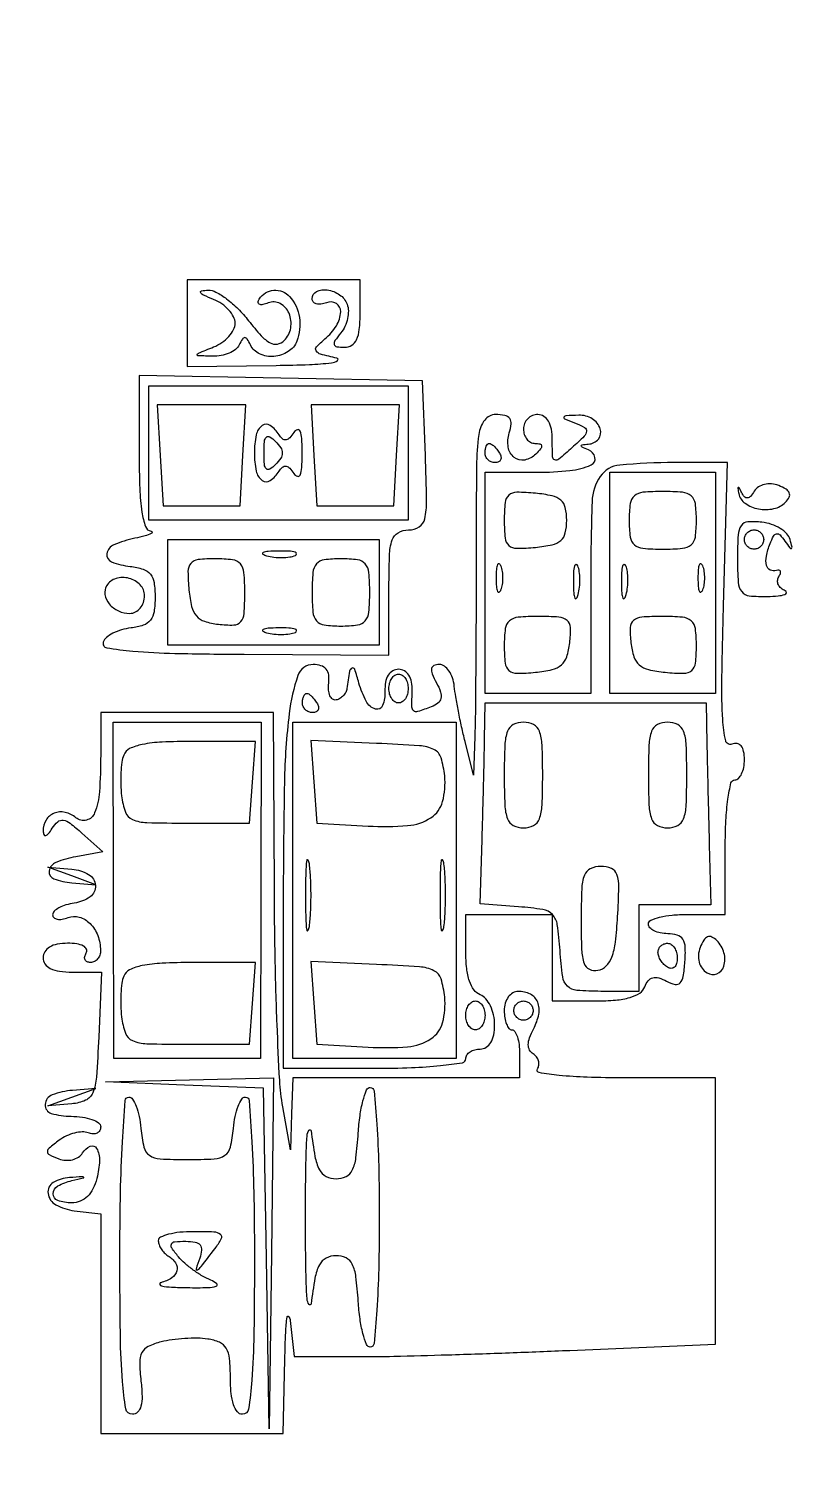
# Model space of a CAD drawing. Extents: x 4 to 1603, y 7 to 792.
# Drawn here: x 951.5 to 1031.1, y 159.5 to 308.2 of the extents above; entities that cross this region are included whole.
import ezdxf

# ---------------------------------------------------------------- set-up
doc = ezdxf.new("R2010")
doc.units = 0

msp = doc.modelspace()

# ---------------------------------------------------------------- linework, layer by layer
for points in [[(4.463028, 790.750623, 0.090794), (4.267848, 789.688086, 0.000004), (4.202933, 675.011121, 0.000189), (4.180203, 548.51456, 0.000114), (4.244173, 398.5), (4.5, 7.5), (803.751263, 7.249377), (1603.002525, 6.998755), (1602.751263, 399.249377), (1602.5, 791.5), (803.718854, 791.750623, 0.000059), (387.797189, 791.831666, 0.000332), (164.795027, 791.700628, 0.000012), (5.544081, 791.497643, 0.311183)], [(968, 277.5), (968, 273), (977.25, 273.118315, 0.006162), (980.72189, 273.205528, 0.020063), (983.01553, 273.383781, 0.12191), (983.642565, 273.620017, 0.65683), (983.593665, 273.868315, -0.011313), (981.88336, 274.280777, -0.190727), (981.424536, 274.619687, -0.34215), (981.469068, 275.056242, -0.029476), (982.343665, 275.872445, 0.081354), (983.528921, 277.233395, 0.128872), (983.980098, 278.703266, 0.274029), (983.52587, 279.547851, 0.231202), (982.5, 279.638374, -0.055937), (981.925634, 279.488865, -0.100118), (981.440625, 279.516384, -0.147206), (981.122486, 279.710807, -0.184534), (981, 280.031385, -0.283823), (981.466626, 280.787201, -0.154422), (982.58341, 280.965331, -0.112817), (983.872011, 280.46117, -0.152866), (984.64326, 279.487265, -0.08931), (984.77444, 278.798715, -0.056234), (984.690651, 277.982012, -0.054222), (984.418406, 277.168467, -0.065458), (983.989431, 276.487265, 0.021283), (983.381087, 275.6873, 0.219129), (983.310181, 275.288976, 0.301897), (983.568944, 275.057808, 0.0357), (984.377555, 275, 0.140268), (985.125852, 275.214137, 0.145844), (985.634111, 275.78931, 0.084213), (985.918181, 276.831769, 0.024508), (986, 278.5), (986, 282), (977, 282), (968, 282)], [(974.389319, 277.761797, 0.018161), (975.702153, 276.204316, 0.081482), (976.632538, 275.464935, 0.169722), (977.390217, 275.3328, 0.156719), (978.094579, 275.694579, 0.155302), (978.777655, 277.015485, 0.143098), (978.601683, 278.536848, 0.172598), (977.683726, 279.539656, 0.216837), (976.439633, 279.615209, -0.036809), (975.864305, 279.441753, -0.156516), (975.511019, 279.47409, -0.328537), (975.392643, 279.674215, -0.113704), (975.507079, 280.011454, -0.238909), (977.011519, 280.930104, -0.234225), (978.661106, 280.269354, -0.145325), (979.680812, 278.109131, -0.130434), (979.415686, 275.640877, -0.160744), (978.519048, 274.543731, -0.122141), (977.03713, 274.046399, -0.126968), (975.538312, 274.306572, -0.179313), (974.583333, 275.25, 0.029131), (974.255505, 275.85747, 0.260055), (974, 276, 0.260055), (973.744495, 275.85747, 0.029131), (973.416667, 275.25, -0.121247), (973.034922, 274.77594, -0.06112), (972.368229, 274.385807, -0.055301), (971.538675, 274.132038, -0.053959), (970.666667, 274.063386, -0.002757), (969.154254, 274.11598, -0.42764), (969.052107, 274.231902, -0.280765), (969.166237, 274.387345, -0.00196), (970.75, 275.031162, 0.055429), (971.610482, 275.493378, 0.057078), (972.339062, 276.129444, 0.063226), (972.834903, 276.83471, 0.122226), (973, 277.5, 0.122226), (972.834903, 278.16529, 0.063226), (972.339062, 278.870556, 0.057078), (971.610482, 279.506622, 0.055429), (970.75, 279.968838, -0.010529), (969.705584, 280.414409, -0.154287), (969.411187, 280.678114, -0.522631), (969.495545, 280.862538, -0.035228), (970.177522, 280.936614, -0.134398), (970.992626, 280.746256, -0.037343), (972.106715, 280.030158, -0.034838), (973.295844, 278.996494, -0.030391)], [(963, 264.026733, 0.008657), (963.064848, 260.281476, 0.029422), (963.292617, 257.851313, 0.044929), (963.665378, 256.341671, 0.294211), (964.25, 255.881685, -0.372895), (964.361923, 255.764533, -0.310042), (964.268217, 255.612568, -0.040181), (963.613401, 255.383414, -0.011226), (962.556697, 255.131685, 0.046351), (960.379592, 254.448561, 0.259086), (959.650285, 253.522488, 0.356223), (960.141895, 252.67247, 0.06165), (962.083333, 252.19966, -0.048116), (963.413786, 251.913442, -0.146923), (964.168016, 251.397649, -0.133604), (964.55418, 250.517811, -0.037005), (964.666667, 249, -0.036995), (964.555208, 247.49566, -0.129859), (964.174666, 246.610892, -0.146264), (963.437168, 246.088971, -0.051579), (962.160452, 245.80034, 0.041166), (961.173025, 245.59858, 0.047025), (960.277202, 245.243039, 0.052986), (959.593419, 244.797315, 0.14354), (959.268751, 244.324898, 0.459695), (959.625192, 243.736675, 0.019525), (962.354309, 243.39323, 0.016125), (966.711791, 243.158157, 0.003885), (973.941633, 243.057816), (989, 242.965836), (989, 249.482918, -0.007268), (989.055917, 253.329761, -0.068753), (989.328335, 254.952145, -0.191204), (989.945805, 255.713383, -0.128565), (991.042064, 256, 0.143704), (992.146217, 256.324033, 0.196941), (992.733847, 257.163039, 0.059913), (992.922606, 258.999955, 0.005096), (992.792064, 263.75), (992.5, 271.5), (977.75, 271.776733), (963, 272.053466)], [(998.073938, 253.25, -0.000877), (998.064996, 247.309499, -0.001018), (998.035063, 241.657812, -0.000905), (997.991326, 236.873969, -0.006081), (997.936443, 234.5), (997.795277, 230.5), (996.918363, 234, -0.007459), (996.565098, 235.504848, -0.006), (996.228885, 237.132812, -0.006069), (995.954515, 238.644679, -0.01541), (995.802617, 239.75, 0.055369), (995.613447, 240.610569, 0.069613), (995.24705, 241.339063, 0.08421), (994.767853, 241.83026, 0.158749), (994.246708, 242, 0.097362), (993.686014, 241.889775, 0.262242), (993.442646, 241.582362, 0.137469), (993.507066, 241.032, 0.025418), (993.946502, 240.099961, -0.037698), (994.373213, 239.134175, -0.139885), (994.414514, 238.476459, -0.178812), (994.104029, 237.991138, -0.070458), (993.399899, 237.599961, -0.011383), (991.985276, 237.093752, -0.259554), (991.576344, 237.171137, -0.222863), (991.389916, 237.56991, -0.008507), (991.420599, 239.25, 0.055127), (991.351369, 240.172956, 0.094823), (991.070567, 240.888233, 0.120911), (990.604913, 241.337033, 0.132343), (990, 241.5, 0.132801), (989.392669, 241.335796, 0.122077), (988.927887, 240.88415, 0.094798), (988.649383, 240.161279, 0.053767), (988.58235, 239.22255, -0.096879), (988.345946, 237.729287, -0.401043), (987.601714, 237.362576, -0.197949), (986.633622, 238.171118, -0.052955), (985.877263, 240.074139, 0.012093), (985.438106, 241.510683, 0.447398), (985.157743, 241.632056, 0.248615), (984.903815, 241.298462, 0.007358), (984.63465, 239.5, -0.087736), (984.508224, 239.103779, -0.069843), (984.245804, 238.73879, -0.069675), (983.892289, 238.459374, -0.086407), (983.5, 238.312903, -0.212011), (983.139433, 238.398421, -0.128072), (982.863724, 238.749787, -0.084861), (982.719845, 239.334555, -0.048612), (982.73821, 240.062903, 0.066858), (982.728683, 240.916671, 0.138376), (982.459169, 241.520704, 0.144565), (981.923742, 241.878404, 0.075601), (981.124134, 242, 0.320967), (979.525221, 240.855718, 0.051853), (978.621078, 236.902851, 0.025752), (978.122421, 229.765975, 0.004566), (978, 216.360429), (978, 200), (987.5, 200, 0.008575), (991.360608, 200.066212, 0.017647), (994.375, 200.276316, 0.013417), (996.638562, 200.576184, 0.368504), (997, 201, -0.148195), (997.115568, 201.381354, -0.098894), (997.440625, 201.70625, -0.082425), (997.926543, 201.925306, -0.064853), (998.5, 202, 0.141262), (999.12215, 202.179352, 0.119192), (999.60186, 202.671897, 0.08793), (999.902073, 203.470635, 0.046062), (1000, 204.531385, 0.055002), (999.888458, 205.542288, 0.057561), (999.559375, 206.488259, 0.06413), (999.074238, 207.232199, 0.125259), (998.5, 207.638374, -0.147116), (997.855112, 208.137371, -0.074201), (997.38329, 209.061664, -0.054096), (997.092661, 210.38764, -0.026927), (997, 212.106989), (997, 216), (1001.5, 216), (1006, 216), (1006, 211.5), (1006, 207), (1010.531385, 207, 0.020775), (1012.591637, 207.085642, 0.049955), (1014.09161, 207.363115, 0.073541), (1015.099843, 207.824977, 0.158305), (1015.631346, 208.481686, -0.079853), (1015.991437, 209.102261, -0.16047), (1016.463704, 209.403257, -0.135458), (1017.082367, 209.390834, -0.050553), (1017.893012, 209.057258, 0.065395), (1018.776306, 208.723984, 0.266452), (1019.305485, 208.882251, 0.151564), (1019.628163, 209.535932, 0.020416), (1019.808935, 211.075572, 0.028657), (1019.837139, 212.579444, 0.128569), (1019.583908, 213.414962, 0.184599), (1019.013047, 213.854082, 0.072779), (1018.015884, 214, -0.047635), (1017.244368, 214.07367, -0.067626), (1016.592166, 214.29375, -0.087794), (1016.152545, 214.618091, -0.192327), (1016, 215, -0.295869), (1016.251055, 215.387127, -0.04382), (1017.175, 215.70625, -0.037669), (1018.467056, 215.92761, -0.023598), (1020, 216), (1024, 216), (1024, 223, -0.01259), (1024.069433, 225.756986, -0.022889), (1024.285714, 228, -0.020168), (1024.594567, 229.676067, -0.350432), (1025, 230, 0.199288), (1025.382074, 230.158584, 0.085412), (1025.70625, 230.618928, 0.065407), (1025.926457, 231.300497, 0.0455), (1026, 232.106989, 0.048444), (1025.917131, 232.960286, 0.122066), (1025.654994, 233.52211, 0.18178), (1025.237418, 233.767715, 0.135432), (1024.700707, 233.715392, -0.461219), (1024.045164, 234.071715, -0.036972), (1023.744962, 236.286631, -0.019106), (1023.653417, 240.337061, -0.003198), (1023.824457, 248.108403), (1024.247501, 263), (1018.705538, 263, 0.022637), (1013.012714, 262.742132, 0.222549), (1010.99258, 261.562588, 0.14401), (1010.138261, 258.969764, 0.00806), (1010, 250.393011), (1010, 239), (1004.5, 239), (999, 239), (999, 250.5), (999, 262), (1004.440983, 262, 0.025566), (1007.831275, 262.173466, 0.078104), (1010.051772, 262.759729, 0.361935), (1010.440343, 263.539618, 0.243464), (1009.756231, 264.335642, -0.009297), (1009.098454, 264.615159, -0.292905), (1009.006241, 264.75575, -0.38521), (1009.102694, 264.864677, -0.0119), (1009.75, 264.921053, 0.206366), (1010.79853, 265.453791, 0.259226), (1010.997287, 266.507706, 0.178298), (1010.156382, 267.560923, 0.144841), (1008.75, 267.929715, 0.004818), (1007.421007, 267.875378, 0.259351), (1007.213883, 267.746093, 0.443715), (1007.273249, 267.572759, 0.007511), (1008.31524, 267.143744, -0.030003), (1009.352368, 266.661122, -0.301598), (1009.565888, 266.260254, -0.175715), (1009.320836, 265.745489, -0.010763), (1008.06524, 264.559042, -0.008135), (1006.684008, 263.349332, -0.273174), (1006.268477, 263.278136, -0.301024), (1006.032651, 263.606825, -0.009391), (1006, 265.345012, 0.042115), (1005.904707, 266.474347, 0.086693), (1005.608756, 267.307502, 0.121684), (1005.130176, 267.81463, 0.144027), (1004.5, 268, 0.099038), (1003.927543, 267.885486, 0.097945), (1003.440625, 267.559375, 0.097945), (1003.114514, 267.072457, 0.099038), (1003, 266.5, 0.078509), (1003.090529, 265.926996, 0.090584), (1003.3525, 265.440625, 0.10078), (1003.742343, 265.115468, 0.124206), (1004.2, 265, -0.055646), (1004.713736, 264.942647, -0.328701), (1004.880426, 264.75, -0.193675), (1004.780278, 264.431309, -0.024582), (1004.287132, 263.887132, -0.148561), (1003.135247, 263.272089, -0.220394), (1002.041366, 263.537907, -0.187593), (1001.415665, 264.611502, -0.116558), (1001.52671, 266.084157, 0.050158), (1001.723498, 267.020746, 0.188722), (1001.568524, 267.589122, 0.186305), (1001.066985, 267.905775, 0.048732), (1000.102521, 268, 0.237098), (998.965521, 267.428726, 0.126399), (998.355163, 265.935964, 0.032011), (998.11338, 262.614836, 0.00223)], [(975, 264, 0.049079), (975.184559, 262.124286, 0.186875), (975.803752, 261.148938, 0.321683), (976.649498, 261.137771, 0.102347), (977.565983, 262.106763, -0.079241), (977.9263, 262.524505, -0.218762), (978.291912, 262.625764, -0.167837), (978.678736, 262.417879, -0.045108), (979.109687, 261.856763, 0.17482), (979.469011, 261.577964, 0.39451), (979.75488, 261.711777, 0.081581), (979.927095, 262.486751, 0.013967), (979.969374, 264, 0.013967), (979.927095, 265.513249, 0.081581), (979.75488, 266.288223, 0.39451), (979.469011, 266.422036, 0.17482), (979.109687, 266.143237, -0.045108), (978.678736, 265.582121, -0.167837), (978.291912, 265.374236, -0.218762), (977.9263, 265.475495, -0.079241), (977.565983, 265.893237, 0.102347), (976.649498, 266.862229, 0.321683), (975.803752, 266.851062, 0.186875), (975.184559, 265.875714, 0.049079)], [(977.2, 262.8, -0.051663), (976.601187, 262.313616, -0.354955), (976.25, 262.35, -0.180052), (976.04368, 262.800928, -0.018208), (976, 264, -0.018208), (976.04368, 265.199072, -0.180052), (976.25, 265.65, -0.354955), (976.601187, 265.686384, -0.051663), (977.2, 265.2, -0.049631), (977.734592, 264.547259, -0.147822), (977.9, 264, -0.147822), (977.734592, 263.452741, -0.049631)], [(1000.5, 264, -0.082592), (1000.656512, 263.6179, -0.161196), (1000.6254, 263.29375, -0.182303), (1000.413961, 263.078288, -0.108972), (1000.059017, 263, -0.093332), (999.654762, 263.076123, -0.09642), (999.311086, 263.29375, -0.099167), (999.081062, 263.618444, -0.105053), (999, 264, -0.042167), (999.032345, 264.382849, -0.061769), (999.129539, 264.70625, -0.081139), (999.272352, 264.92554, -0.210953), (999.440983, 265, -0.151918), (999.65171, 264.934461, -0.038439), (999.933975, 264.70625, -0.035638), (1000.231006, 264.382774, -0.029505)], [(1025.407866, 259.775, 0.193905), (1026.07155, 258.767754, 0.105871), (1027.459155, 258.190594, 0.09832), (1029.052409, 258.210977, 0.145156), (1030.273437, 258.873437, 0.080528), (1030.650358, 259.396203, 0.215783), (1030.667812, 259.844308, 0.162537), (1030.326623, 260.242566, 0.043467), (1029.566293, 260.612935, 0.068301), (1028.812531, 260.789437, 0.079602), (1028.079189, 260.741525, 0.088003), (1027.45653, 260.478516, 0.110954), (1027.020126, 260.032565, -0.039639), (1026.624718, 259.493442, -0.19435), (1026.295371, 259.324137, -0.246498), (1025.993403, 259.449124, -0.061996), (1025.696051, 259.911847, 0.009588), (1025.4599, 260.380791, 0.401864), (1025.362112, 260.413294, 0.334812), (1025.308998, 260.311594, 0.008674)], [(1001, 257, 0.024828), (1001.092234, 255.143654, 0.191801), (1001.484802, 254.386439, 0.182315), (1002.302476, 254.08533, 0.022077), (1004.25, 254.186642, 0.028459), (1005.980404, 254.453521, 0.126565), (1006.893664, 254.907951, 0.161027), (1007.355282, 255.681597, 0.054719), (1007.5, 257, 0.054719), (1007.355282, 258.318403, 0.161027), (1006.893664, 259.092049, 0.126565), (1005.980404, 259.546479, 0.028459), (1004.25, 259.813358, 0.022077), (1002.302476, 259.91467, 0.182315), (1001.484802, 259.613561, 0.191801), (1001.092234, 258.856346, 0.024828)], [(1014, 257, 0.032088), (1014.111769, 255.260192, 0.185552), (1014.541667, 254.464286, 0.157079), (1015.438974, 254.088063, 0.021354), (1017.5, 254, 0.021354), (1019.561026, 254.088063, 0.157079), (1020.458333, 254.464286, 0.185552), (1020.888231, 255.260192, 0.032088), (1021, 257, 0.032088), (1020.888231, 258.739808, 0.185552), (1020.458333, 259.535714, 0.157079), (1019.561026, 259.911937, 0.021354), (1017.5, 260, 0.021354), (1015.438974, 259.911937, 0.157079), (1014.541667, 259.535714, 0.185552), (1014.111769, 258.739808, 0.032088)], [(1025.272727, 253.053264, 0.014775), (1025.347044, 250.538888, 0.152533), (1025.709903, 249.58019, 0.205598), (1026.505942, 249.144598, 0.030133), (1028.386364, 249.078947, 0.015575), (1029.507333, 249.142347, 0.054473), (1030.216352, 249.283477, 0.305318), (1030.364386, 249.469252, 0.327989), (1030.243769, 249.664358, -0.081239), (1029.807877, 249.928825, -0.106944), (1029.527096, 250.297986, -0.121588), (1029.445089, 250.712799, -0.127374), (1029.568099, 251.110187, 0.049712), (1029.735574, 251.453173, 0.178472), (1029.735973, 251.692899, 0.287553), (1029.591754, 251.804652, 0.105638), (1029.32433, 251.774777, -0.199841), (1028.681799, 251.821594, -0.221708), (1028.298952, 252.307602, -0.108856), (1028.285463, 253.270928, -0.04091), (1028.66652, 254.573348, -0.029555), (1029.025362, 255.36517, -0.234029), (1029.341999, 255.594303, -0.252651), (1029.698621, 255.472825, -0.033806), (1030.215294, 254.833846, 0.006159), (1030.72885, 254.121577, 0.319113), (1030.881975, 254.071513, 0.394473), (1030.952839, 254.195992, 0.007171), (1030.749012, 255, 0.128105), (1030.409428, 255.596625, 0.062158), (1029.719115, 256.148459, 0.05557), (1028.809348, 256.57586, 0.05234), (1027.809245, 256.803264, 0.047039), (1026.353369, 256.839647, 0.230733), (1025.660471, 256.440568, 0.135901), (1025.338908, 255.484859, 0.013606)], [(1028, 255, -0.099038), (1027.923658, 254.618362, -0.097945), (1027.70625, 254.29375, -0.097945), (1027.381638, 254.076342, -0.099038), (1027, 254, -0.099038), (1026.618362, 254.076342, -0.097945), (1026.29375, 254.29375, -0.097945), (1026.076342, 254.618362, -0.099038), (1026, 255, -0.099038), (1026.076342, 255.381638, -0.097945), (1026.29375, 255.70625, -0.097945), (1026.618362, 255.923658, -0.099038), (1027, 256, -0.099038), (1027.381638, 255.923658, -0.097945), (1027.70625, 255.70625, -0.097945), (1027.923658, 255.381638, -0.099038)], [(968.186642, 249.75, 0.032252), (968.466624, 248.021695, 0.121741), (968.956941, 247.050131, 0.139735), (969.801583, 246.49256, 0.047844), (971.25, 246.183578, 0.034973), (972.851278, 246.112048, 0.213995), (973.57941, 246.461004, 0.159249), (973.925065, 247.31056, 0.017643), (974, 249.433578, 0.020473), (973.913117, 251.554596, 0.158247), (973.535264, 252.458945, 0.186769), (972.730884, 252.889905, 0.030651), (970.936642, 253, 0.026112), (969.129287, 252.905548, 0.193387), (968.382033, 252.510341, 0.179517), (968.085324, 251.689889, 0.021973)], [(976.269032, 253.307009, 0.037336), (977.036634, 253.167106, 0.029507), (977.880008, 253.127736, 0.030339), (978.671085, 253.185595, 0.06278), (979.269032, 253.344063, 0.31318), (979.386009, 253.52287, 0.333666), (979.257153, 253.684921, 0.052471), (978.580113, 253.787295, 0.014395), (977.5, 253.805051, 0.012823), (976.431793, 253.764444, 0.080377), (975.900903, 253.643467, 0.597527), (975.883358, 253.48334, 0.087174)], [(981, 249.5, 0.021354), (981.088063, 247.438974, 0.157079), (981.464286, 246.541667, 0.185552), (982.260192, 246.111769, 0.032088), (984, 246, 0.032088), (985.739808, 246.111769, 0.185552), (986.535714, 246.541667, 0.157079), (986.911937, 247.438974, 0.021354), (987, 249.5, 0.021354), (986.911937, 251.561026, 0.157079), (986.535714, 252.458333, 0.185552), (985.739808, 252.888231, 0.032088), (984, 253, 0.032088), (982.260192, 252.888231, 0.185552), (981.464286, 252.458333, 0.157079), (981.088063, 251.561026, 0.021354)], [(1000.157895, 251, 0.017491), (1000.189089, 250.10856, 0.078554), (1000.306058, 249.601562, 0.447206), (1000.474999, 249.540618, 0.174857), (1000.662281, 249.75, 0.057986), (1000.818615, 250.320008, 0.037979), (1000.87034, 251, 0.037979), (1000.818615, 251.679992, 0.057986), (1000.662281, 252.25, 0.174857), (1000.474999, 252.459382, 0.447206), (1000.306058, 252.398438, 0.078554), (1000.189089, 251.89144, 0.017491)], [(1008.194949, 250.5, 0.012823), (1008.235556, 249.431793, 0.080377), (1008.356533, 248.900903, 0.597527), (1008.51666, 248.883358, 0.087174), (1008.692991, 249.269032, 0.037336), (1008.832894, 250.036634, 0.029507), (1008.872264, 250.880008, 0.030339), (1008.814405, 251.671085, 0.06278), (1008.655937, 252.269032, 0.31318), (1008.47713, 252.386009, 0.333666), (1008.315079, 252.257153, 0.052471), (1008.212705, 251.580113, 0.014395)], [(1013.194949, 250.5, 0.012823), (1013.235556, 249.431793, 0.080377), (1013.356533, 248.900903, 0.597527), (1013.51666, 248.883358, 0.087174), (1013.692991, 249.269032, 0.037336), (1013.832894, 250.036634, 0.029507), (1013.872264, 250.880008, 0.030339), (1013.814405, 251.671085, 0.06278), (1013.655937, 252.269032, 0.31318), (1013.47713, 252.386009, 0.333666), (1013.315079, 252.257153, 0.052471), (1013.212705, 251.580113, 0.014395)], [(1021.157895, 251, 0.017491), (1021.189089, 250.10856, 0.078554), (1021.306058, 249.601562, 0.447206), (1021.474999, 249.540618, 0.174857), (1021.662281, 249.75, 0.057986), (1021.818615, 250.320008, 0.037979), (1021.87034, 251, 0.037979), (1021.818615, 251.679992, 0.057986), (1021.662281, 252.25, 0.174857), (1021.474999, 252.459382, 0.447206), (1021.306058, 252.398438, 0.078554), (1021.189089, 251.89144, 0.017491)], [(959.625, 250.202254, 0.184437), (959.447515, 249.273383, 0.130792), (959.900196, 248.301969, 0.111215), (960.856692, 247.570165, 0.110852), (962.035714, 247.317921, 0.118233), (962.621505, 247.464637, 0.099538), (963.120312, 247.867348, 0.091506), (963.455302, 248.465294, 0.082225), (963.571429, 249.166667, 0.193258), (963.12633, 250.275225, 0.138514), (961.962795, 250.959937, 0.135948), (960.596125, 250.941331, 0.185425)], [(1001, 243.936642, 0.026112), (1001.094452, 242.129287, 0.193387), (1001.489659, 241.382033, 0.179517), (1002.310111, 241.085324, 0.021973), (1004.25, 241.186642, 0.032252), (1005.978305, 241.466624, 0.121741), (1006.949869, 241.956941, 0.139735), (1007.50744, 242.801583, 0.047844), (1007.816422, 244.25, 0.034973), (1007.887952, 245.851278, 0.213995), (1007.538996, 246.57941, 0.159249), (1006.68944, 246.925065, 0.017643), (1004.566422, 247, 0.020473), (1002.445404, 246.913117, 0.158247), (1001.541055, 246.535264, 0.186769), (1001.110095, 245.730884, 0.030651)], [(1014.183578, 244.25, 0.047844), (1014.49256, 242.801583, 0.139735), (1015.050131, 241.956941, 0.121741), (1016.021695, 241.466624, 0.032252), (1017.75, 241.186642, 0.021973), (1019.689889, 241.085324, 0.179517), (1020.510341, 241.382033, 0.193387), (1020.905548, 242.129287, 0.026112), (1021, 243.936642, 0.030651), (1020.889905, 245.730884, 0.186769), (1020.458945, 246.535264, 0.158247), (1019.554596, 246.913117, 0.020473), (1017.433578, 247, 0.017643), (1015.31056, 246.925065, 0.159249), (1014.461004, 246.57941, 0.213995), (1014.112048, 245.851278, 0.034973)], [(976.269032, 245.307009, 0.037336), (977.036634, 245.167106, 0.029507), (977.880008, 245.127736, 0.030339), (978.671085, 245.185595, 0.06278), (979.269032, 245.344063, 0.31318), (979.386009, 245.52287, 0.333666), (979.257153, 245.684921, 0.052471), (978.580113, 245.787295, 0.014395), (977.5, 245.805051, 0.012823), (976.431793, 245.764444, 0.080377), (975.900903, 245.643467, 0.597527), (975.883358, 245.48334, 0.087174)], [(991, 239.5, -0.064853), (990.925306, 238.926543, -0.082425), (990.70625, 238.440625, -0.098894), (990.381354, 238.115568, -0.148195), (990, 238, -0.148195), (989.618646, 238.115568, -0.098894), (989.29375, 238.440625, -0.082425), (989.074694, 238.926543, -0.064853), (989, 239.5, -0.064853), (989.074694, 240.073457, -0.082425), (989.29375, 240.559375, -0.098894), (989.618646, 240.884432, -0.148195), (990, 241, -0.148195), (990.381354, 240.884432, -0.098894), (990.70625, 240.559375, -0.082425), (990.925306, 240.073457, -0.064853)], [(981.5, 238, -0.082592), (981.656512, 237.6179, -0.161196), (981.6254, 237.29375, -0.182303), (981.413961, 237.078288, -0.108972), (981.059017, 237, -0.093332), (980.654762, 237.076123, -0.09642), (980.311086, 237.29375, -0.099167), (980.081062, 237.618444, -0.105053), (980, 238, -0.042167), (980.032345, 238.382849, -0.061769), (980.129539, 238.70625, -0.081139), (980.272352, 238.92554, -0.210953), (980.440983, 239, -0.151918), (980.65171, 238.934461, -0.038439), (980.933975, 238.70625, -0.035638), (981.231006, 238.382774, -0.029505)], [(1022.086513, 233.75, 0.000607), (1022.13108, 231.683769, 0.000257), (1022.195636, 228.912861, 0.000254), (1022.267583, 225.954683, 0.000333), (1022.336513, 223.251228), (1022.5, 217.002455), (1018.75, 217.001228), (1015, 217), (1015, 212.5), (1015, 208), (1011.057498, 208, -0.018984), (1008.541176, 208.095573, -0.179252), (1007.575998, 208.538998, -0.164393), (1007.089259, 209.522585, -0.015359), (1006.807498, 212.25, 0.01702), (1006.520858, 214.937271, 0.155819), (1006.016734, 215.982344, 0.166146), (1005.014366, 216.507898, 0.020021), (1002.5, 216.794733), (998.5, 217.089466), (998.698969, 223.794733, 0.000776), (998.778889, 226.636827, 0.000663), (998.854482, 229.63189, 0.000668), (998.915952, 232.354905, 0.001907), (998.948969, 234.25), (999, 238), (1010.5, 238), (1022, 238)], [(959, 232.581787, -0.017299), (958.867429, 228.75123, -0.076804), (958.371748, 226.560298, -0.240302), (957.526619, 225.814067, -0.240586), (956.427022, 226.060567, 0.117752), (955.297312, 226.61789, 0.152573), (954.151981, 226.527296, 0.163955), (953.318095, 225.815228, 0.13885), (953.015313, 224.690983, 0.087416), (953.088005, 224.307312, 0.39029), (953.275067, 224.213476, 0.157323), (953.562588, 224.406552, 0.025846), (953.954263, 224.960237, -0.07206), (954.536724, 225.640824, -0.223416), (955.103031, 225.80333, -0.125926), (955.81975, 225.491225, -0.018277), (957.049304, 224.460237), (959.220708, 222.5), (956.417051, 222, 0.050833), (954.347992, 221.409374, 0.265484), (953.637794, 220.516917, 0.360541), (954.127574, 219.697805, 0.064935), (956, 219.298444), (958.5, 219.096889), (956, 220), (953.5, 220.903111), (956, 220.701556, -0.111467), (957.746912, 220.156448, -0.248809), (958.462983, 219.010726, -0.263584), (957.901649, 217.832363, -0.11797), (956.25, 217.180449, 0.037067), (955.388579, 216.992175, 0.051821), (954.660938, 216.690666, 0.063981), (954.159583, 216.329584, 0.20762), (954, 215.961834, 0.215047), (954.131126, 215.671057, 0.137735), (954.470272, 215.50733, 0.087896), (954.987523, 215.506982, 0.047971), (955.600925, 215.677102, -0.165262), (956.777827, 215.722842, -0.126428), (957.88987, 215.055889, -0.104971), (958.691294, 213.805165, -0.087329), (958.984687, 212.25, -0.083544), (958.910365, 211.772629, -0.093912), (958.684416, 211.367188, -0.101918), (958.343711, 211.096173, -0.117747), (957.940983, 211, -0.108972), (957.586039, 211.078288, -0.182303), (957.3746, 211.29375, -0.161196), (957.343488, 211.6179, -0.082592), (957.5, 212, 0.253782), (957.521766, 212.384801, 0.1651), (957.205217, 212.712684, 0.083483), (956.520664, 212.931329, 0.035659), (955.559017, 213, 0.045128), (954.482959, 212.90268, 0.087671), (953.676503, 212.603459, 0.119789), (953.180699, 212.124015, 0.141873), (953, 211.5, 0.1532), (953.204296, 210.848888, 0.126949), (953.757615, 210.373125, 0.081906), (954.697966, 210.088224, 0.032696), (956.04569, 210), (959.09138, 210), (958.79569, 203.25, -0.006942), (958.554227, 199.067005, -0.077864), (958.180561, 197.448971, -0.1943), (957.424271, 196.663057, -0.08529), (956, 196.298444), (953.5, 196.096889), (956, 197), (958.5, 197.903111), (956.078328, 197.701556, 0.068694), (953.95369, 197.225976, 0.296684), (953.221063, 196.234948, 0.34558), (953.861457, 195.310232, 0.07505), (955.916667, 195, -0.034124), (957.097679, 194.919304, -0.052109), (958.094271, 194.674822, -0.067775), (958.780121, 194.317731, -0.243503), (959, 193.893011, -0.132186), (958.897307, 193.511358, -0.151946), (958.620507, 193.256826, -0.125613), (958.201805, 193.175427, -0.077279), (957.708108, 193.281768, 0.104692), (957.087792, 193.380463, 0.049925), (956.285319, 193.258682, 0.046435), (955.439113, 192.956316, 0.048886), (954.678718, 192.507023, 0.012634), (953.635976, 191.703349, 0.22076), (953.45294, 191.328599, 0.293409), (953.646358, 191.013836, 0.020649), (954.64066, 190.584397, 0.074587), (955.352352, 190.427109, 0.077028), (956.070673, 190.488415, 0.083202), (956.689691, 190.753724, 0.112037), (957.115677, 191.18717, -0.150841), (957.911488, 191.882055, -0.386935), (958.577458, 191.661351, -0.140963), (958.875439, 190.401869, -0.049576), (958.601044, 188.54657, -0.052879), (958.199444, 187.451699, -0.085811), (957.618331, 186.652045, -0.099166), (956.870749, 186.169188, -0.094226), (955.980948, 186, -0.083304), (954.54286, 186.241271, -0.323972), (954.054033, 186.938082, -0.268676), (954.542474, 187.75327, -0.071399), (956.015325, 188.313501, 0.00158), (957.200019, 188.583495, 0.548722), (957.225642, 188.655967, 0.244942), (957.109354, 188.708805, 0.001182), (955.765325, 188.633052, 0.120865), (954.056948, 188.10603, 0.3013), (953.519464, 186.981044, 0.236249), (954.338034, 185.793695, 0.097473), (956.25, 185.183578), (959, 184.867155), (959, 173.433578), (959, 162), (968.5, 162), (978, 162), (978.168103, 169.75, -0.005164), (978.257116, 172.529403, -0.024216), (978.402053, 174.121875, -0.668416), (978.565495, 174.164164, -0.136165), (978.728468, 173.75), (979.120731, 170), (985.901371, 170, 0.005858), (989.495299, 170.042107, 0.001617), (995.143153, 170.192739, 0.001633), (1001.540008, 170.404953, 0.001707), (1007.841006, 170.656131), (1023, 171.312262), (1023, 185.156131), (1023, 199), (1013.440983, 199, -0.008059), (1009.618606, 199.06161, -0.017757), (1006.704853, 199.259299, -0.016288), (1004.632813, 199.542479, -0.532095), (1004.457295, 199.930902, 0.108667), (1004.598682, 200.334327, 0.099725), (1004.564285, 200.773351, 0.095414), (1004.358928, 201.18041, 0.090177), (1004.013608, 201.49159, -0.134488), (1003.636828, 201.896156, -0.124141), (1003.504159, 202.449149, -0.084928), (1003.636455, 203.172042, -0.03525), (1004.04354, 204.081355, 0.072188), (1004.599917, 205.618572, 0.148923), (1004.482923, 206.879345, 0.182102), (1003.722014, 207.69865, 0.116036), (1002.440983, 208, 0.137622), (1001.891481, 207.845833, 0.100183), (1001.423289, 207.4125, 0.086062), (1001.108083, 206.764357, 0.070352), (1001, 206, 0.038131), (1001.058493, 205.234115, 0.057076), (1001.235, 204.5875, 0.074992), (1001.493651, 204.146265, 0.226478), (1001.8, 204, -0.261124), (1002.107692, 203.82755, -0.059924), (1002.365, 203.265625, -0.047135), (1002.541839, 202.457776, -0.030335), (1002.6, 201.5), (1002.6, 199), (990.8, 199), (979, 199), (978.874833, 195.25), (978.749667, 191.5), (977.948957, 196, -0.03037), (977.632011, 198.734991, -0.004053), (977.361681, 204.539062, -0.004677), (977.161156, 211.432664, -0.003916), (977.074123, 218.75), (977, 237), (968, 237), (959, 237)], [(1001, 230.5, 0.009792), (1001.061504, 227.359853, 0.077556), (1001.340909, 225.9375, 0.189837), (1001.945848, 225.253284, 0.118451), (1003, 225, 0.118451), (1004.054152, 225.253284, 0.189837), (1004.659091, 225.9375, 0.077556), (1004.938496, 227.359853, 0.009792), (1005, 230.5, 0.009792), (1004.938496, 233.640147, 0.077556), (1004.659091, 235.0625, 0.189837), (1004.054152, 235.746716, 0.118451), (1003, 236, 0.118451), (1001.945848, 235.746716, 0.189837), (1001.340909, 235.0625, 0.077556), (1001.061504, 233.640147, 0.009792)], [(1016, 230.5, 0.009792), (1016.061504, 227.359853, 0.077556), (1016.340909, 225.9375, 0.189837), (1016.945848, 225.253284, 0.118451), (1018, 225, 0.118451), (1019.054152, 225.253284, 0.189837), (1019.659091, 225.9375, 0.077556), (1019.938496, 227.359853, 0.009792), (1020, 230.5, 0.009792), (1019.938496, 233.640147, 0.077556), (1019.659091, 235.0625, 0.189837), (1019.054152, 235.746716, 0.118451), (1018, 236, 0.118451), (1016.945848, 235.746716, 0.189837), (1016.340909, 235.0625, 0.077556), (1016.061504, 233.640147, 0.009792)], [(961.394042, 232.584473, 0.058637), (961.206621, 231.848226, 0.020187), (961.105758, 230.75213, 0.019741), (961.091117, 229.523517, 0.021616), (961.175426, 228.334473, 0.057813), (961.569323, 226.64847, 0.211087), (962.309386, 225.871502, 0.092045), (963.789945, 225.555805, 0.006627), (968, 225.5), (974.5, 225.5), (974.807498, 229.75), (975.114996, 234), (968.526113, 234, 0.011581), (965.390024, 233.927353, 0.037419), (963.322391, 233.675681, 0.06049), (962.009422, 233.245294, 0.194083)], [(981.190203, 229.797053), (981.5, 225.5), (986.831176, 225.194925, 0.033639), (990.945576, 225.236439, 0.126292), (993.369906, 226.063028, 0.184617), (994.582019, 227.740136, 0.089735), (994.801065, 230.414825, 0.050518), (994.423364, 232.295197, 0.209916), (993.683834, 233.150382, 0.094122), (992.177616, 233.545078, 0.00625), (987.690203, 233.797053), (980.880406, 234.094106)], [(980.320074, 218, 0.005179), (980.344207, 215.670434, 0.025693), (980.43855, 214.364063, 0.707215), (980.576315, 214.333801, 0.108536), (980.723396, 214.75, 0.019375), (980.849065, 216.229765, 0.011494), (980.889766, 218, 0.011494), (980.849065, 219.770235, 0.019375), (980.723396, 221.25, 0.108536), (980.576315, 221.666199, 0.707215), (980.43855, 221.635937, 0.025693), (980.344207, 220.329566, 0.005179)], [(994.320074, 218, 0.005179), (994.344207, 215.670434, 0.025693), (994.43855, 214.364063, 0.707215), (994.576315, 214.333801, 0.108536), (994.723396, 214.75, 0.019375), (994.849065, 216.229765, 0.011494), (994.889766, 218, 0.011494), (994.849065, 219.770235, 0.019375), (994.723396, 221.25, 0.108536), (994.576315, 221.666199, 0.707215), (994.43855, 221.635937, 0.025693), (994.344207, 220.329566, 0.005179)], [(1009, 215.426676, 0.00915), (1009.056719, 212.32764, 0.071543), (1009.313576, 210.911627, 0.204662), (1009.856849, 210.299698, 0.158528), (1010.75, 210.186042, 0.149402), (1011.609692, 210.63851, 0.109659), (1012.195722, 211.550255, 0.059101), (1012.571935, 213.123273, 0.014771), (1012.80226, 215.759366, 0.009337), (1012.922022, 218.833429, 0.085848), (1012.721921, 220.148422, 0.213718), (1012.146218, 220.774649, 0.101928), (1011.05226, 221, 0.112626), (1009.959501, 220.750691, 0.194748), (1009.342057, 220.071075, 0.078956), (1009.06065, 218.648065, 0.009413)], [(1019, 211.440983, -0.066118), (1018.926733, 210.889346, -0.138808), (1018.70625, 210.521475, -0.191142), (1018.379648, 210.392057, -0.139169), (1018, 210.5, -0.06081), (1017.617485, 210.806203, -0.051032), (1017.29375, 211.2129, -0.053229), (1017.073302, 211.653442, -0.089642), (1017, 212.059017, -0.105429), (1017.076556, 212.418051, -0.099231), (1017.29375, 212.723586, -0.096318), (1017.618268, 212.928382, -0.092995), (1018, 213, -0.153634), (1018.381379, 212.879982, -0.097988), (1018.70625, 212.542039, -0.080552), (1018.925455, 212.037096, -0.062283)], [(1021.387065, 212.566293, 0.071218), (1021.209375, 211.787105, 0.087019), (1021.27764, 211.043809, 0.092845), (1021.586548, 210.404885, 0.094398), (1022.104283, 209.925407, 0.23738), (1023.138923, 209.829238, 0.229139), (1023.854975, 210.602743, 0.144145), (1023.869075, 212.008621, 0.127969), (1023.126563, 213.273437, 0.080528), (1022.603797, 213.650358, 0.215783), (1022.155692, 213.667812, 0.162537), (1021.757434, 213.326623, 0.043467)], [(981.190203, 206.797053), (981.5, 202.5), (986.831176, 202.194925, 0.033639), (990.945576, 202.236439, 0.126292), (993.369906, 203.063028, 0.184617), (994.582019, 204.740136, 0.089735), (994.801065, 207.414825, 0.050518), (994.423364, 209.295197, 0.209916), (993.683834, 210.150382, 0.094122), (992.177616, 210.545078, 0.00625), (987.690203, 210.797053), (980.880406, 211.094106)], [(961.394042, 209.584473, 0.058637), (961.206621, 208.848226, 0.020187), (961.105758, 207.75213, 0.019741), (961.091117, 206.523517, 0.021616), (961.175426, 205.334473, 0.057813), (961.569323, 203.64847, 0.211087), (962.309386, 202.871502, 0.092045), (963.789945, 202.555805, 0.006627), (968, 202.5), (974.5, 202.5), (974.807498, 206.75), (975.114996, 211), (968.526113, 211, 0.011581), (965.390024, 210.927353, 0.037419), (963.322391, 210.675681, 0.06049), (962.009422, 210.245294, 0.194083)], [(999, 205.5, -0.064853), (998.925306, 204.926543, -0.082425), (998.70625, 204.440625, -0.098894), (998.381354, 204.115568, -0.148195), (998, 204, -0.148195), (997.618646, 204.115568, -0.098894), (997.29375, 204.440625, -0.082425), (997.074694, 204.926543, -0.064853), (997, 205.5, -0.064853), (997.074694, 206.073457, -0.082425), (997.29375, 206.559375, -0.098894), (997.618646, 206.884432, -0.148195), (998, 207, -0.148195), (998.381354, 206.884432, -0.098894), (998.70625, 206.559375, -0.082425), (998.925306, 206.073457, -0.064853)], [(1004, 206, -0.099038), (1003.923658, 205.618362, -0.097945), (1003.70625, 205.29375, -0.097945), (1003.381638, 205.076342, -0.099038), (1003, 205, -0.099038), (1002.618362, 205.076342, -0.097945), (1002.29375, 205.29375, -0.097945), (1002.076342, 205.618362, -0.099038), (1002, 206, -0.099038), (1002.076342, 206.381638, -0.097945), (1002.29375, 206.70625, -0.097945), (1002.618362, 206.923658, -0.099038), (1003, 207, -0.099038), (1003.381638, 206.923658, -0.097945), (1003.70625, 206.70625, -0.097945), (1003.923658, 206.381638, -0.099038)], [(983.5, 188.5, 0.112234), (984.535881, 188.735488, 0.169593), (985.18528, 189.381849, 0.082986), (985.566656, 190.678, 0.014124), (985.804791, 193.25, -0.01864), (985.989947, 195.070545, -0.029682), (986.297705, 196.604688, -0.029747), (986.669162, 197.737725, -0.307836), (987.054791, 198, -0.387452), (987.451483, 197.638305, -0.005582), (987.732496, 194.17936, -0.011453), (987.935353, 189.866182, -0.006023), (988, 184.5, -0.006023), (987.935353, 179.133818, -0.011453), (987.732496, 174.82064, -0.005582), (987.451483, 171.361695, -0.387452), (987.054791, 171, -0.307836), (986.669162, 171.262275, -0.029747), (986.297705, 172.395312, -0.029682), (985.989947, 173.929455, -0.01864), (985.804791, 175.75, 0.014124), (985.566656, 178.322, 0.082986), (985.18528, 179.618151, 0.169593), (984.535881, 180.264512, 0.112234), (983.5, 180.5, 0.120678), (982.460147, 180.245316, 0.154207), (981.7671, 179.550888, 0.076225), (981.299864, 178.169902, 0.014016), (980.907104, 175.5, -0.673849), (980.691213, 175.440982, -0.147544), (980.485509, 175.989548, -0.012816), (980.351838, 179.316943, -0.00363), (980.314207, 184.5, -0.00363), (980.351838, 189.683057, -0.012816), (980.485509, 193.010452, -0.147544), (980.691213, 193.559018, -0.673849), (980.907104, 193.5, 0.014016), (981.299864, 190.830098, 0.076225), (981.7671, 189.449112, 0.154207), (982.460147, 188.754684, 0.120678)], [(963.186642, 193.75, 0.031848), (963.50308, 191.786619, 0.190619), (964.077067, 190.947964, 0.135739), (965.183247, 190.576396, 0.013559), (968, 190.5, 0.013559), (970.816753, 190.576396, 0.135739), (971.922933, 190.947964, 0.190619), (972.49692, 191.786619, 0.031848), (972.813358, 193.75, -0.026942), (973.001523, 194.995078, -0.040851), (973.309806, 196.045312, -0.048187), (973.681242, 196.788506, -0.258279), (974.063358, 197, -0.393345), (974.460185, 196.63068, -0.003767), (974.735808, 192.345967, -0.009332), (974.936249, 187.079525, -0.004845), (975, 180.5, -0.00342), (974.944035, 172.317473, -0.015484), (974.731051, 167.54999, -0.018364), (974.392997, 164.553285, -0.371051), (973.75, 163.999344, -0.232348), (973.230388, 164.254247, -0.084294), (972.833275, 164.998863, -0.05511), (972.579816, 166.178506, -0.025389), (972.5, 167.749344, 0.021649), (972.411444, 169.793702, 0.109416), (972.071058, 170.876613, 0.162805), (971.379525, 171.489907, 0.065623), (970.148287, 171.83288, 0.03217), (969.067001, 171.915538, 0.018181), (967.752305, 171.883481, 0.018091), (966.423427, 171.754288, 0.02821), (965.294157, 171.537693, 0.049249), (963.956648, 171.058052, 0.164761), (963.296398, 170.418688, 0.124996), (963.060391, 169.393078, 0.023427), (963.195069, 167.454813, -0.022656), (963.306305, 165.888839, -0.069947), (963.185834, 164.837185, -0.130151), (962.844298, 164.230265, -0.202549), (962.299199, 164, -0.366149), (961.621398, 164.573199, -0.02207), (961.269685, 167.425033, -0.016383), (961.054734, 172.113454, -0.003263), (961, 180.5, -0.004845), (961.063751, 187.079525, -0.009332), (961.264192, 192.345967, -0.003767), (961.539815, 196.63068, -0.393345), (961.936642, 197, -0.258279), (962.318758, 196.788506, -0.048187), (962.690194, 196.045312, -0.040851), (962.998477, 194.995078, -0.026942)], [(965, 182.059017, 0.089642), (965.073302, 181.653442, 0.053229), (965.29375, 181.2129, 0.051032), (965.617485, 180.806203, 0.06081), (966, 180.5, -0.104662), (966.789831, 179.746081, -0.218599), (966.930297, 178.926134, -0.187174), (966.392309, 178.189555, -0.078734), (965.25, 177.689326, 0.423189), (965.15232, 177.516533, 0.282497), (965.335938, 177.350886, 0.033424), (966.374632, 177.229299, 0.009503), (968, 177.179388, 0.006841), (970.162303, 177.183692, 0.072088), (971.032623, 177.323786, 0.594195), (971.083524, 177.581516, 0.077255), (970.465282, 177.951524, -0.036784), (969.588631, 178.38437, -0.02338), (968.635305, 179.007489, -0.023461), (967.752312, 179.710766, -0.039665), (967.092837, 180.388138, -0.020516), (966.392363, 181.306329, -0.26813), (966.356635, 181.717225, -0.269), (966.694657, 181.952488, -0.020622), (967.84617, 182, -0.044073), (968.82709, 181.913368, -0.176363), (969.340371, 181.615851, -0.202938), (969.500932, 181.089186, -0.060069), (969.309286, 180.25, 0.012868), (968.934615, 179.114764, 0.692809), (969.063529, 179.016339, 0.087504), (969.449035, 179.364299, 0.002172), (970.905412, 181.25, 0.03948), (971.555579, 182.25465, 0.368501), (971.455712, 182.721668, 0.155597), (970.79223, 182.960321, 0.009143), (968.622445, 183, 0.024533), (967.234252, 182.931845, 0.039028), (966.064093, 182.723586, 0.046187), (965.231194, 182.422895, 0.290814)]]:
    msp.add_lwpolyline(points, format="xyb", close=True)
for points in [[(991, 264), (991, 257), (977.5, 257), (964, 257), (964, 264), (964, 271), (977.5, 271), (991, 271)], [(965.19774, 263.75), (965.5, 258.5), (969.5, 258.5), (973.5, 258.5), (973.80226, 263.75), (974.104519, 269), (969.5, 269), (964.895481, 269)], [(981.19774, 263.75), (981.5, 258.5), (985.5, 258.5), (989.5, 258.5), (989.80226, 263.75), (990.104519, 269), (985.5, 269), (980.895481, 269)], [(1023, 250.5), (1023, 239), (1017.5, 239), (1012, 239), (1012, 250.5), (1012, 262), (1017.5, 262), (1023, 262)], [(988, 249.5), (988, 244), (977, 244), (966, 244), (966, 249.5), (966, 255), (977, 255), (988, 255)], [(975.657936, 218.5), (975.630647, 201), (968, 201), (960.369353, 201), (960.342064, 218.5), (960.314775, 236), (968, 236), (975.685225, 236)], [(996, 218.5), (996, 201), (987.5, 201), (979, 201), (979, 218.5), (979, 236), (987.5, 236), (996, 236)], [(976.774599, 180.75), (976.549197, 162.5), (976.251687, 180.209928), (975.954178, 197.919856), (967.727089, 198.256383), (959.5, 198.592909), (968.25, 198.796455), (977, 199)]]:
    msp.add_lwpolyline(points, close=True)

doc.saveas('drawing.dxf')
